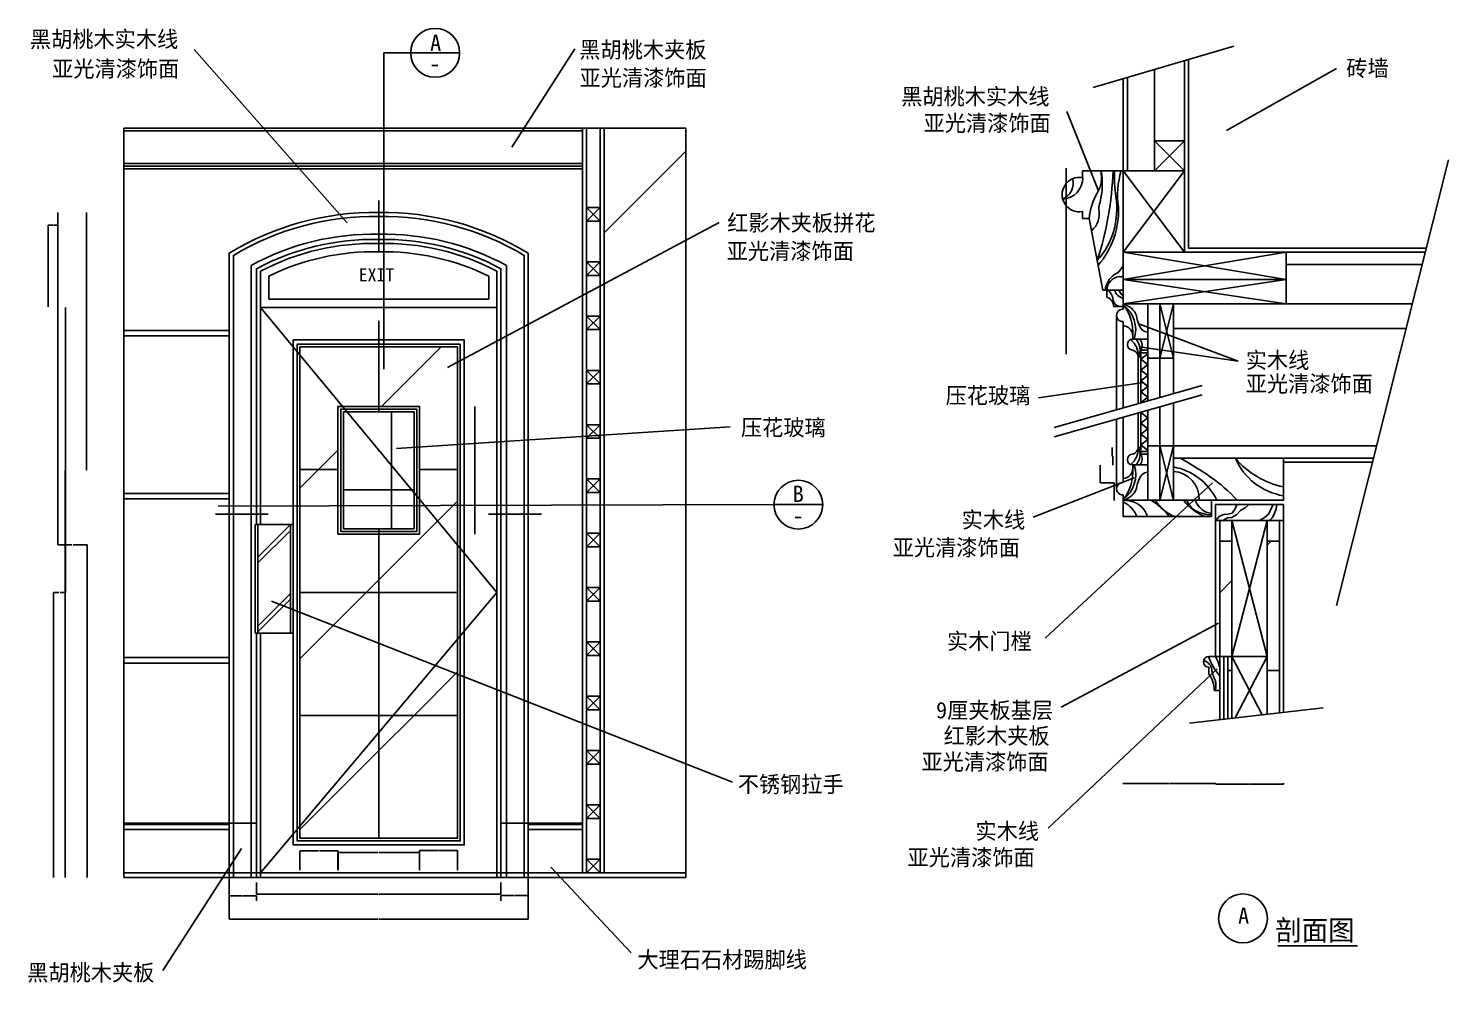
# Model space of a CAD drawing. Header units: metres. Extents: x 134 to 5416, y 431 to 6652.
# Drawn here: x 188 to 5416, y 3138 to 6652 of the extents above; entities that cross this region are included whole.
import ezdxf

# ---------------------------------------------------------------- set-up
doc = ezdxf.new("R2010")
doc.units = ezdxf.units.M
for name, color, linetype in [('2', 2, 'Continuous'), ('3', 3, 'Continuous'), ('4', 4, 'Continuous'), ('7', 7, 'Continuous'), ('BH', 3, 'Continuous'), ('DIM', 3, 'Continuous'), ('TEXT', 3, 'Continuous')]:
    doc.layers.add(name, color=color, linetype=linetype)
doc.dimstyles.get("Standard").update_dxf_attribs({"dimtxt": 2.5, "dimasz": 2.5, "dimexe": 1.25, "dimexo": 0.625, "dimtad": 1, "dimcen": 2.5, "dimazin": 3, "dimtfac": 1, "dimtmove": 0, "dimatfit": 3})

# ---------------------------------------------------------------- blocks, each defined once
blk = doc.blocks.new('BH2')
at = {"layer": 'BH'}
blk.add_lwpolyline([(0, 32), (5, 28), (0, 24), (5, 20), (0, 16), (5, 12), (0, 8), (5, 4), (0, 0)], dxfattribs=at)
blk = doc.blocks.new('*D1')
for p, q in [((296.43, 5974.63), (296.43, 4749.63)), ((347.3, 4749.63), (296.18, 4749.63)), ((404.42, 4749.63), (353.3, 4749.63)), ((404.17, 3524.63), (404.17, 4749.63))]:
    blk.add_line(p, q)
at = {"layer": 'Defpoints'}
for p in [(296.43, 5974.63), (404.17, 4749.63), (404.17, 3524.63)]:
    blk.add_point(p, dxfattribs=at)
at = {"layer": 'DIM', "insert": (350.3, 4749.63), "char_height": 1, "attachment_point": 5}
blk.add_mtext('107,74', dxfattribs=at)
blk = doc.blocks.new('*D2')
for p, q in [((324.09, 5624.63), (324.09, 4574.63)), ((280.53, 3524.63), (280.53, 4574.63)), ((280.78, 4574.63), (299.81, 4574.63)), ((304.81, 4574.63), (323.84, 4574.63))]:
    blk.add_line(p, q)
at = {"layer": 'Defpoints'}
for p in [(324.09, 5624.63), (280.53, 4574.63), (280.53, 3524.63)]:
    blk.add_point(p, dxfattribs=at)
at = {"layer": 'DIM', "insert": (302.31, 4574.63), "char_height": 1, "attachment_point": 5}
blk.add_mtext('43,56', dxfattribs=at)
blk = doc.blocks.new('*D3')
for p, q in [((322.76, 5024.63), (322.76, 4274.63)), ((322.51, 4274.63), (322.26, 4274.63)), ((322.76, 3524.63), (322.76, 4274.63)), ((322.76, 4274.63), (322.76, 4274.63)), ((323.01, 4274.63), (323.26, 4274.63))]:
    blk.add_line(p, q)
at = {"layer": 'Defpoints'}
for p in [(322.76, 5024.63), (322.76, 4274.63), (322.76, 3524.63)]:
    blk.add_point(p, dxfattribs=at)
at = {"layer": 'DIM', "insert": (322.76, 4275.755), "char_height": 1, "attachment_point": 5}
blk.add_mtext('0', dxfattribs=at)
blk = doc.blocks.new('*D4')
for p, q in [((1027.58, 3506.48), (1027.58, 3463.94)), ((1927.58, 3506.48), (1927.58, 3463.94)), ((1027.83, 3463.94), (1476.08, 3463.94)), ((1479.08, 3463.94), (1927.33, 3463.94))]:
    blk.add_line(p, q)
at = {"layer": 'Defpoints'}
for p in [(1027.58, 3506.48), (1927.58, 3506.48), (1027.58, 3463.94)]:
    blk.add_point(p, dxfattribs=at)
at = {"layer": 'DIM', "insert": (1477.58, 3463.94), "char_height": 1, "attachment_point": 5}
blk.add_mtext('900', dxfattribs=at)
blk = doc.blocks.new('*D5')
for p, q in [((927.58, 3524.63), (927.58, 3371.92)), ((2027.58, 3524.63), (2027.58, 3371.92)), ((927.83, 3371.92), (1475.58, 3371.92)), ((1479.58, 3371.92), (2027.33, 3371.92))]:
    blk.add_line(p, q)
at = {"layer": 'Defpoints'}
for p in [(927.58, 3524.63), (2027.58, 3524.63), (927.58, 3371.92)]:
    blk.add_point(p, dxfattribs=at)
at = {"layer": 'DIM', "insert": (1477.58, 3371.92), "char_height": 1, "attachment_point": 5}
blk.add_mtext('1100', dxfattribs=at)
blk = doc.blocks.new('*D9')
for p, q in [((927.58, 3438.9), (927.58, 3457.94)), ((927.83, 3457.94), (976.08, 3457.94)), ((979.08, 3457.94), (1027.33, 3457.94)), ((1027.58, 3438.9), (1027.58, 3457.94))]:
    blk.add_line(p, q)
at = {"layer": 'Defpoints'}
for p in [(927.58, 3457.94), (927.58, 3438.9), (1027.58, 3438.9)]:
    blk.add_point(p, dxfattribs=at)
at = {"layer": 'DIM', "insert": (977.58, 3457.94), "char_height": 1, "attachment_point": 5}
blk.add_mtext('100', dxfattribs=at)
blk = doc.blocks.new('*D10')
for p, q in [((1327.58, 3551.57), (1327.58, 3616.7)), ((1327.83, 3616.7), (1476.08, 3616.7)), ((1479.08, 3616.7), (1627.33, 3616.7)), ((1627.58, 3551.57), (1627.58, 3616.7))]:
    blk.add_line(p, q)
at = {"layer": 'Defpoints'}
for p in [(1327.58, 3616.7), (1327.58, 3551.57), (1627.58, 3551.57)]:
    blk.add_point(p, dxfattribs=at)
at = {"layer": 'DIM', "insert": (1477.58, 3616.7), "char_height": 1, "attachment_point": 5}
blk.add_mtext('280', dxfattribs=at)
blk = doc.blocks.new('*D11')
for p, q in [((1187.58, 3551.57), (1187.58, 3622.56)), ((1187.83, 3622.56), (1256.175, 3622.56)), ((1259.175, 3622.56), (1327.52, 3622.56)), ((1327.77, 3551.76), (1327.77, 3622.56))]:
    blk.add_line(p, q)
at = {"layer": 'Defpoints'}
for p in [(1187.58, 3622.56), (1187.58, 3551.57), (1327.77, 3551.76)]:
    blk.add_point(p, dxfattribs=at)
at = {"layer": 'DIM', "insert": (1257.675, 3622.56), "char_height": 1, "attachment_point": 5}
blk.add_mtext('150', dxfattribs=at)
blk = doc.blocks.new('*D12')
for p, q in [((1627.4, 3551.76), (1627.4, 3623.9)), ((1627.65, 3623.9), (1695.99, 3623.9)), ((1698.99, 3623.9), (1767.33, 3623.9)), ((1767.58, 3551.76), (1767.58, 3623.9))]:
    blk.add_line(p, q)
at = {"layer": 'Defpoints'}
for p in [(1627.4, 3623.9), (1627.4, 3551.76), (1767.58, 3551.76)]:
    blk.add_point(p, dxfattribs=at)
at = {"layer": 'DIM', "insert": (1697.49, 3623.9), "char_height": 1, "attachment_point": 5}
blk.add_mtext('150', dxfattribs=at)
blk = doc.blocks.new('*D19')
for p, q in [((1927.58, 3438.9), (1927.58, 3458.02)), ((1927.83, 3458.02), (1976.08, 3458.02)), ((1979.08, 3458.02), (2027.33, 3458.02)), ((2027.58, 3438.9), (2027.58, 3458.02))]:
    blk.add_line(p, q)
at = {"layer": 'Defpoints'}
for p in [(1927.58, 3458.02), (1927.58, 3438.9), (2027.58, 3438.9)]:
    blk.add_point(p, dxfattribs=at)
at = {"layer": 'DIM', "insert": (1977.58, 3458.02), "char_height": 1, "attachment_point": 5}
blk.add_mtext('100', dxfattribs=at)
blk = doc.blocks.new('*D20')
for p, q in [((4218.27, 3871.74), (4218.27, 3871.62)), ((4218.52, 3871.62), (4386.77, 3871.62)), ((4389.77, 3871.62), (4558.02, 3871.62)), ((4558.27, 3871.74), (4558.27, 3871.62))]:
    blk.add_line(p, q)
at = {"layer": 'Defpoints'}
for p in [(4218.27, 3871.74), (4218.27, 3871.62), (4558.27, 3871.74)]:
    blk.add_point(p, dxfattribs=at)
at = {"layer": 'DIM', "insert": (4388.27, 3871.62), "char_height": 1, "attachment_point": 5}
blk.add_mtext('65 ', dxfattribs=at)
blk = doc.blocks.new('*D21')
for p, q in [((4558.27, 3871.74), (4558.27, 3869.03)), ((4558.52, 3869.03), (4682.27, 3869.03)), ((4684.27, 3869.03), (4808.02, 3869.03)), ((4808.27, 3871.74), (4808.27, 3869.03))]:
    blk.add_line(p, q)
at = {"layer": 'Defpoints'}
for p in [(4558.27, 3871.74), (4558.27, 3869.03), (4808.27, 3871.74)]:
    blk.add_point(p, dxfattribs=at)
at = {"layer": '3', "insert": (4683.27, 3869.03), "char_height": 1, "attachment_point": 5}
blk.add_mtext('50', dxfattribs=at)
blk = doc.blocks.new('*D22')
for p, q in [((1831.72, 5259.45), (1831.72, 5024.54)), ((1831.47, 5024.54), (1831.22, 5024.54)), ((1831.72, 4789.63), (1831.72, 5024.54)), ((1831.72, 5024.54), (1831.72, 5024.54)), ((1831.97, 5024.54), (1832.22, 5024.54))]:
    blk.add_line(p, q)
at = {"layer": 'Defpoints'}
for p in [(1831.72, 5259.45), (1831.72, 5024.54), (1831.72, 4789.63)]:
    blk.add_point(p, dxfattribs=at)
at = {"layer": 'DIM', "insert": (1831.72, 5025.665), "char_height": 1, "attachment_point": 5}
blk.add_mtext('450', dxfattribs=at)
blk = doc.blocks.new('*D23')
for p, q in [((402.4, 5974.63), (402.4, 5499.63)), ((402.15, 5499.63), (401.9, 5499.63)), ((402.4, 5024.63), (402.4, 5499.63)), ((402.4, 5499.63), (402.4, 5499.63)), ((402.65, 5499.63), (402.9, 5499.63))]:
    blk.add_line(p, q)
at = {"layer": 'Defpoints'}
for p in [(402.4, 5974.63), (402.4, 5499.63), (402.4, 5024.63)]:
    blk.add_point(p, dxfattribs=at)
at = {"layer": 'DIM', "insert": (402.4, 5500.755), "char_height": 1, "attachment_point": 5}
blk.add_mtext('0', dxfattribs=at)
blk = doc.blocks.new('*D24')
for p, q in [((261.28, 5877.47), (261.28, 5752.36)), ((261.03, 5752.36), (260.78, 5752.36)), ((261.28, 5627.26), (261.28, 5752.36)), ((261.28, 5752.36), (261.28, 5752.36)), ((261.53, 5752.36), (261.78, 5752.36))]:
    blk.add_line(p, q)
at = {"layer": 'Defpoints'}
for p in [(261.28, 5877.47), (261.28, 5752.36), (261.28, 5627.26)]:
    blk.add_point(p, dxfattribs=at)
at = {"layer": 'DIM', "insert": (261.28, 5753.485), "char_height": 1, "attachment_point": 5}
blk.add_mtext('0', dxfattribs=at)
blk = doc.blocks.new('*D25')
for p, q in [((296.84, 5974.63), (296.84, 5927.62)), ((277.56, 5927.62), (261.03, 5927.62)), ((261.28, 5877.62), (261.28, 5927.62)), ((297.09, 5927.62), (280.56, 5927.62))]:
    blk.add_line(p, q)
at = {"layer": 'Defpoints'}
for p in [(296.84, 5974.63), (296.84, 5927.62), (261.28, 5877.62)]:
    blk.add_point(p, dxfattribs=at)
at = {"layer": 'DIM', "insert": (279.06, 5927.62), "char_height": 1, "attachment_point": 5}
blk.add_mtext('100', dxfattribs=at)
blk = doc.blocks.new('*D26')
for p, q in [((4007.68, 6137.25), (4007.68, 5887.25)), ((4007.43, 5887.25), (4007.18, 5887.25)), ((4007.68, 5637.25), (4007.68, 5887.25)), ((4007.68, 5887.25), (4007.68, 5887.25)), ((4007.93, 5887.25), (4008.18, 5887.25))]:
    blk.add_line(p, q)
at = {"layer": 'Defpoints'}
for p in [(4007.68, 6137.25), (4007.68, 5887.25), (4007.68, 5637.25)]:
    blk.add_point(p, dxfattribs=at)
at = {"layer": 'DIM', "insert": (4007.68, 5888.375), "char_height": 1, "attachment_point": 5}
blk.add_mtext('0', dxfattribs=at)
blk = doc.blocks.new('*D27')
for p, q in [((4133.75, 5043.98), (4133.75, 4978.98)), ((4134, 4978.98), (4158.435, 4978.98)), ((4160.435, 4978.98), (4184.87, 4978.98)), ((4185.12, 4913.98), (4185.12, 4978.98))]:
    blk.add_line(p, q)
at = {"layer": 'Defpoints'}
for p in [(4133.75, 5043.98), (4133.75, 4978.98), (4185.12, 4913.98)]:
    blk.add_point(p, dxfattribs=at)
at = {"layer": 'DIM', "insert": (4159.435, 4978.98), "char_height": 1, "attachment_point": 5}
blk.add_mtext('20', dxfattribs=at)
blk = doc.blocks.new('*D28')
for p, q in [((4177.48, 5108.98), (4177.48, 5076.48)), ((4177.73, 5076.48), (4179.14, 5076.48)), ((4179.39, 5043.98), (4179.39, 5076.48))]:
    blk.add_line(p, q)
at = {"layer": 'Defpoints'}
for p in [(4177.48, 5108.98), (4177.48, 5076.48), (4179.39, 5043.98)]:
    blk.add_point(p, dxfattribs=at)
at = {"layer": 'DIM', "insert": (4178.435, 5077.605), "char_height": 1, "attachment_point": 5}
blk.add_mtext('15', dxfattribs=at)
blk = doc.blocks.new('*D29')
for p, q in [((4007.68, 5517.25), (4007.68, 5484.75)), ((4007.43, 5484.75), (4007.18, 5484.75)), ((4007.68, 5452.25), (4007.68, 5484.75)), ((4007.68, 5484.75), (4007.68, 5484.75)), ((4007.93, 5484.75), (4008.18, 5484.75))]:
    blk.add_line(p, q)
at = {"layer": 'Defpoints'}
for p in [(4007.68, 5517.25), (4007.68, 5484.75), (4007.68, 5452.25)]:
    blk.add_point(p, dxfattribs=at)
at = {"layer": 'DIM', "insert": (4007.68, 5485.875), "char_height": 1, "attachment_point": 5}
blk.add_mtext('0', dxfattribs=at)
blk = doc.blocks.new('*D30')
for p, q in [((4007.68, 5637.25), (4007.68, 5577.01)), ((4007.43, 5577.01), (4007.18, 5577.01)), ((4007.68, 5517.25), (4007.68, 5577.01)), ((4007.68, 5577.01), (4007.68, 5577.01)), ((4007.93, 5577.01), (4008.18, 5577.01))]:
    blk.add_line(p, q)
at = {"layer": 'Defpoints'}
for p in [(4007.68, 5637.25), (4007.68, 5577.01), (4007.68, 5517.25)]:
    blk.add_point(p, dxfattribs=at)
at = {"layer": 'DIM', "insert": (4007.68, 5578.135), "char_height": 1, "attachment_point": 5}
blk.add_mtext('0', dxfattribs=at)

msp = doc.modelspace()

# ---------------------------------------------------------------- hatches: boundary and pattern name
at = {"layer": 'BH'}
h = msp.add_hatch(dxfattribs=at)
h.set_pattern_fill('ANSI32', scale=350)
h.paths.add_polyline_path([(5415.86, 6167.96, -0.22), (4625.74, 6586.88), (4458.27, 6537.65), (4458.27, 5842.47), (5334.15, 5842.47)])
h = msp.add_hatch(dxfattribs=at)
h.set_pattern_fill('DOLMIT', scale=150)
h.paths.add_polyline_path([(4333.27, 6500.91), (4233.27, 6471.52), (4233.27, 6127.47), (4333.27, 6127.47), (4333.27, 6237.47)])
h = msp.add_hatch(dxfattribs=at)
h.set_pattern_fill('ANSI32', scale=400)
h.paths.add_polyline_path([(2607.58, 6284.63), (2307.58, 6284.63), (2307.58, 3542.63), (2523.69, 3542.63), (2607.58, 3542.63)])
h = msp.add_hatch(dxfattribs=at)
h.set_pattern_fill('DOLMIT', scale=50)
h.paths.add_polyline_path([(5319.08, 5782.47), (5330.38, 5827.47), (4818.27, 5827.47), (4818.27, 5782.47)])
h = msp.add_hatch(dxfattribs=at)
h.set_pattern_fill('DOLMIT', scale=75)
h.paths.add_polyline_path([(4353.27, 5637.47), (4308.27, 5637.47), (4308.27, 5437.47), (4353.27, 5437.47)])
h = msp.add_hatch(dxfattribs=at)
h.set_pattern_fill('DOLMIT', scale=75)
h.paths.add_polyline_path([(4403.27, 5637.47), (4403.27, 5547.47), (5260.08, 5547.47), (5282.68, 5637.47)])
h = msp.add_hatch(dxfattribs=at)
h.set_pattern_fill('ANSI34', scale=140)
h.paths.add_polyline_path([(1477.58, 5259.63), (1477.58, 5479.63), (1187.58, 5479.63), (1187.58, 5027.13), (1327.58, 5027.13), (1327.58, 5259.63)])
h = msp.add_hatch(dxfattribs=at)
h.set_pattern_fill('ANSI34', scale=140)
h.paths.add_polyline_path([(1477.58, 5479.63), (1767.58, 5479.63), (1767.58, 5027.13), (1627.58, 5027.13), (1627.58, 5259.63), (1477.58, 5259.63)])
h = msp.add_hatch(dxfattribs=at)
h.set_pattern_fill('NET', scale=120)
h.paths.add_polyline_path([(1347.58, 4809.63), (1607.58, 4809.63), (1607.58, 5239.63), (1347.58, 5239.63)])
h = msp.add_hatch(dxfattribs=at)
h.set_pattern_fill('DOLMIT', scale=75)
h.paths.add_polyline_path([(4353.27, 5114.14), (4308.27, 5114.14), (4308.27, 4914.14), (4353.27, 4914.14)])
h = msp.add_hatch(dxfattribs=at)
h.set_pattern_fill('DOLMIT', scale=75)
h.paths.add_polyline_path([(5139.99, 5069.14), (5151.29, 5114.14), (4403.27, 5114.14), (4403.27, 5069.14)])
h = msp.add_hatch(dxfattribs=at)
h.set_pattern_fill('ANSI34', scale=140)
h.paths.add_polyline_path([(1477.58, 4574.63), (1477.58, 4789.63), (1327.58, 4789.63), (1327.58, 5027.13), (1187.58, 5027.13), (1187.58, 4574.63)])
h = msp.add_hatch(dxfattribs=at)
h.set_pattern_fill('ANSI34', scale=140)
h.paths.add_polyline_path([(1477.58, 4789.63), (1627.58, 4789.63), (1627.58, 5027.13), (1767.58, 5027.13), (1767.58, 4574.63), (1477.58, 4574.63)])
h = msp.add_hatch(dxfattribs=at)
h.set_pattern_fill('DOLMIT', scale=75)
h.paths.add_polyline_path([(4618.27, 4839.14), (4573.27, 4839.14), (4573.27, 4339.14), (4618.27, 4339.14)])
h.paths.add_polyline_path([(4793.27, 4839.14), (4748.27, 4839.14), (4748.27, 4126.54), (4793.27, 4131.67)])
h.paths.add_polyline_path([(4603.27, 4110.01), (4618.27, 4111.72), (4618.27, 4339.14), (4603.27, 4339.14)])
h = msp.add_hatch(dxfattribs=at)
h.set_pattern_fill('ANSI34', scale=140)
h.paths.add_polyline_path([(1187.58, 4122.13), (1477.58, 4122.13), (1477.58, 4574.63), (1187.58, 4574.63)])
h = msp.add_hatch(dxfattribs=at)
h.set_pattern_fill('ANSI34', scale=140)
h.paths.add_polyline_path([(1477.58, 4574.63), (1767.58, 4574.63), (1767.58, 4122.13), (1477.58, 4122.13)])
h = msp.add_hatch(dxfattribs=at)
h.set_pattern_fill('ANSI34', scale=140)
h.paths.add_polyline_path([(1477.58, 4122.13), (1187.58, 4122.13), (1187.58, 3669.63), (1477.58, 3669.63)])
h = msp.add_hatch(dxfattribs=at)
h.set_pattern_fill('ANSI34', scale=140)
h.paths.add_polyline_path([(1477.58, 4122.13), (1767.58, 4122.13), (1767.58, 3669.63), (1477.58, 3669.63)])
at = {"layer": 'DIM'}
h = msp.add_hatch(dxfattribs=at)
h.set_pattern_fill('AR-CONC', scale=30)
h.paths.add_polyline_path([(5415.86, 6167.96, -0.22), (4625.74, 6586.88), (4458.27, 6537.65), (4458.27, 5842.47), (5334.15, 5842.47)])

# ---------------------------------------------------------------- linework, layer by layer
at = {"layer": '2'}
for p, q in [((4443.27, 6533.24), (4443.27, 5827.47)), ((4443.27, 5827.47), (5330.38, 5827.47)), ((539.7, 3524.63), (2522.18, 3524.63)), ((539.7, 3524.63), (2522.18, 3524.63)), ((539.7, 3524.63), (2607.58, 3524.63))]:
    msp.add_line(p, q, dxfattribs=at)
at = {"layer": '3'}
for p, q in [((4458.27, 6537.65), (4458.27, 5842.47)), ((4458.27, 6537.65), (4458.27, 5842.47)), ((4333.27, 6237.47), (4333.27, 6500.91)), ((4233.27, 6127.47), (4233.27, 6471.52)), ((539.7, 3524.63), (539.7, 6284.63)), ((539.7, 6274.63), (2227.58, 6274.63)), ((2227.58, 3542.63), (2227.58, 6284.63)), ((2242.58, 3542.63), (2242.58, 6284.63)), ((2292.58, 3542.63), (2292.58, 6284.63)), ((2307.58, 3542.63), (2307.58, 6284.63)), ((2607.58, 3524.63), (2607.58, 6284.63)), ((539.7, 6154.63), (2227.58, 6154.63)), ((539.7, 6144.63), (2227.58, 6144.63)), ((4218.27, 6127.47), (4218.27, 5627.47)), ((5415.86, 6167.96), (5003.65, 4526.07)), ((2292.58, 5992.63), (2242.58, 5942.63)), ((2242.58, 5992.63), (2292.58, 5942.63)), ((2242.58, 5992.63), (2292.58, 5992.63)), ((2292.58, 5942.63), (2242.58, 5942.63)), ((4458.27, 5842.47), (5334.15, 5842.47)), ((4458.27, 5842.47), (5334.15, 5842.47)), ((2242.58, 5792.63), (2292.58, 5792.63)), ((2242.58, 5792.63), (2292.58, 5742.63)), ((2292.58, 5792.63), (2242.58, 5742.63)), ((2292.58, 5742.63), (2242.58, 5742.63)), ((1072.58, 5654.63), (1882.58, 5654.63)), ((1042.58, 5624.63), (1912.58, 5624.63)), ((4193.27, 5594.97), (4193.27, 5247.71)), ((4353.27, 5637.47), (4353.27, 5437.47)), ((4403.27, 5437.47), (4353.27, 5637.47)), ((4403.27, 5637.47), (4353.27, 5437.47)), ((2242.58, 5592.63), (2292.58, 5592.63)), ((2242.58, 5592.63), (2292.58, 5542.63)), ((2292.58, 5592.63), (2242.58, 5542.63)), ((2292.58, 5542.63), (2242.58, 5542.63)), ((4218.27, 5572.47), (4218.27, 5557.47)), ((4218.27, 5557.47), (4218.27, 5254.79)), ((539.7, 5539.63), (927.58, 5539.63)), ((539.7, 5519.63), (927.58, 5519.63)), ((4253.27, 5517.47), (4253.27, 5507.47)), ((4283.27, 5457.47), (4308.27, 5457.47)), ((2242.58, 5392.63), (2292.58, 5392.63)), ((2292.58, 5392.63), (2242.58, 5342.63)), ((2242.58, 5392.63), (2292.58, 5342.63)), ((2292.58, 5342.63), (2242.58, 5342.63)), ((3963.34, 5182.51), (4508.74, 5337.16)), ((3963.34, 5147.51), (4508.74, 5302.16)), ((2292.58, 5192.63), (2242.58, 5142.63)), ((2242.58, 5192.63), (2292.58, 5142.63)), ((2242.58, 5192.63), (2292.58, 5192.63)), ((4193.27, 4956.64), (4193.27, 5212.71)), ((4218.27, 4994.14), (4218.27, 5219.79)), ((2292.58, 5142.63), (2242.58, 5142.63)), ((4353.27, 4914.14), (4353.27, 5114.14)), ((1187.58, 5027.13), (1327.58, 5027.13)), ((1627.58, 5027.13), (1767.58, 5027.13)), ((4253.27, 5034.14), (4253.27, 5044.14)), ((2242.58, 4992.63), (2292.58, 4992.63)), ((2242.58, 4992.63), (2292.58, 4942.63)), ((2292.58, 4992.63), (2242.58, 4942.63)), ((539.7, 4939.63), (927.58, 4939.63)), ((539.7, 4919.63), (927.58, 4919.63)), ((2292.58, 4942.63), (2242.58, 4942.63)), ((1152.58, 4824.63), (1032.58, 4704.66)), ((4218.27, 4854.14), (4218.27, 4854.14)), ((1152.58, 4803.42), (1032.58, 4683.45)), ((2292.58, 4792.63), (2242.58, 4742.63)), ((2242.58, 4792.63), (2292.58, 4742.63)), ((2242.58, 4792.63), (2292.58, 4792.63)), ((2292.58, 4742.63), (2242.58, 4742.63)), ((1152.58, 4570.71), (1032.58, 4450.74)), ((1152.58, 4549.5), (1032.58, 4429.53)), ((1187.58, 4574.63), (1767.58, 4574.63)), ((2242.58, 4592.63), (2292.58, 4542.63)), ((2292.58, 4592.63), (2242.58, 4542.63)), ((2242.58, 4592.63), (2292.58, 4592.63)), ((2292.58, 4542.63), (2242.58, 4542.63)), ((2242.58, 4392.63), (2292.58, 4342.63)), ((2292.58, 4392.63), (2242.58, 4342.63)), ((2242.58, 4392.63), (2292.58, 4392.63)), ((2292.58, 4342.63), (2242.58, 4342.63)), ((539.7, 4334.63), (927.58, 4334.63)), ((539.7, 4314.63), (927.58, 4314.63)), ((4603.27, 4339.14), (4603.27, 4110.01)), ((2292.58, 4192.63), (2242.58, 4142.63)), ((2242.58, 4192.63), (2292.58, 4142.63)), ((2242.58, 4192.63), (2292.58, 4192.63)), ((2292.58, 4142.63), (2242.58, 4142.63)), ((4461.66, 4093.87), (4954.29, 4150.03)), ((1187.58, 4122.13), (1767.58, 4122.13)), ((2292.58, 3992.63), (2242.58, 3942.63)), ((2242.58, 3992.63), (2292.58, 3942.63)), ((2242.58, 3992.63), (2292.58, 3992.63)), ((2292.58, 3942.63), (2242.58, 3942.63)), ((2242.58, 3792.63), (2292.58, 3792.63)), ((2242.58, 3792.63), (2292.58, 3742.63)), ((2292.58, 3792.63), (2242.58, 3742.63)), ((539.7, 3719.63), (927.58, 3719.63)), ((2027.58, 3719.63), (2227.58, 3719.63)), ((2292.58, 3742.63), (2242.58, 3742.63)), ((539.7, 3701.63), (927.58, 3701.63)), ((2027.58, 3701.63), (2227.58, 3701.63)), ((2242.58, 3592.63), (2292.58, 3592.63)), ((2292.58, 3592.63), (2242.58, 3542.63)), ((2242.58, 3592.63), (2292.58, 3542.63)), ((539.7, 3542.63), (2523.69, 3542.63)), ((539.7, 3542.63), (2607.58, 3542.63))]:
    msp.add_line(p, q, dxfattribs=at)
for points in [[(2012.58, 3524.63), (2012.58, 5816.22, 0.14), (1477.58, 5959.63, 0.14), (942.58, 5816.22), (942.58, 3524.63)], [(1947.58, 3524.63), (1947.58, 5778.78, 0.13), (1477.58, 5894.61, 0.13), (1007.58, 5778.78), (1007.58, 3524.63)], [(1912.58, 3524.63), (1912.58, 5757.88, 0.13), (1477.58, 5859.6, 0.13), (1042.58, 5757.88), (1042.58, 4824.63)], [(1882.58, 5654.63), (1882.58, 5739.52, 0.12), (1477.58, 5829.6, 0.12), (1072.58, 5739.52), (1072.58, 5654.63)]]:
    msp.add_lwpolyline(points, format="xyb", dxfattribs=at)
for points in [[(1777.58, 5489.63), (1177.58, 5489.63), (1177.58, 3659.63), (1777.58, 3659.63)], [(1767.58, 5479.63), (1187.58, 5479.63), (1187.58, 3669.63), (1767.58, 3669.63)], [(1617.58, 4799.63), (1617.58, 5249.63), (1337.58, 5249.63), (1337.58, 4799.63)], [(1607.58, 4809.63), (1607.58, 5239.63), (1347.58, 5239.63), (1347.58, 4809.63)]]:
    msp.add_lwpolyline(points, close=True, dxfattribs=at)
for points in [[(1477.58, 5479.63), (1477.58, 5239.63)], [(1032.58, 4824.63), (1032.58, 4424.63)], [(1152.58, 4824.63), (1152.58, 4424.63)], [(1477.58, 4809.63), (1477.58, 3669.63)], [(1042.58, 4424.63), (1042.58, 3524.63)]]:
    msp.add_lwpolyline(points, dxfattribs=at)
for centre, radius, start, end in [((4793.61, 6110.58), 607.99, 178.41, 187.42), ((4249.46, 5483.33), 38.3, 334.42, 37.01)]:
    msp.add_arc(centre, radius, start, end, dxfattribs=at)
at = {"layer": '4'}
for p, q in [((4218.27, 6227.47), (4218.27, 6467.11)), ((539.7, 6284.63), (2607.58, 6284.63)), ((4218.27, 6227.47), (4218.27, 6127.47)), ((539.7, 6134.63), (2227.58, 6134.63)), ((1042.58, 5624.63), (1912.58, 4574.63)), ((4218.27, 5627.47), (4218.27, 5617.47)), ((4273.27, 5442.47), (4273.27, 5270.39)), ((4273.27, 5109.14), (4273.27, 5235.39)), ((4808.27, 4914.14), (4808.27, 5069.14)), ((4808.27, 5054.14), (5136.23, 5054.14)), ((4218.27, 4979.14), (4218.27, 4994.14)), ((4218.27, 4854.14), (4218.27, 4934.14)), ((4808.27, 4914.14), (4543.27, 4914.14)), ((4543.27, 4914.14), (4808.27, 4914.14)), ((4543.27, 4914.14), (4543.27, 4854.14)), ((4558.27, 4899.14), (4558.27, 4339.14)), ((4808.27, 4899.14), (4558.27, 4899.14)), ((4808.27, 4899.14), (4808.27, 4133.38)), ((4218.27, 4854.14), (4543.27, 4854.14)), ((1912.58, 4574.63), (1042.58, 3542.63)), ((4543.27, 4339.14), (4533.27, 4339.14)), ((4533.27, 4299.14), (4533.27, 4274.14)), ((4573.27, 4339.14), (4543.27, 4339.14)), ((4573.27, 4214.14), (4573.27, 4339.14)), ((4553.27, 4214.14), (4573.27, 4214.14)), ((4573.27, 4214.14), (4573.27, 4108.3)), ((539.7, 3724.63), (1027.58, 3724.63)), ((1927.58, 3724.63), (2227.58, 3724.63))]:
    msp.add_line(p, q, dxfattribs=at)
for points in [[(4218.27, 6127.47), (4068.27, 6127.47), (4068.27, 6102.47, 1.2), (4068.27, 5977.47), (4068.27, 5952.47), (4093.27, 5952.47), (4143.27, 5687.47), (4158.27, 5687.47), (4158.27, 5662.47, -0.3), (4183.27, 5627.47), (4218.27, 5627.47)], [(2027.58, 3524.63), (2027.58, 5824.63, 0.14), (1477.58, 5974.63, 0.14), (927.58, 5824.63), (927.58, 3524.63)], [(4253.27, 5084.14, 1), (4253.27, 5044.14, 1)], [(4218.27, 4979.14, 1.11), (4218.27, 4934.14, 1.11)]]:
    msp.add_lwpolyline(points, format="xyb", dxfattribs=at)
for centre, radius, start, end in [((4215.89, 5594.97), 22.63, 83.97, 276.03), ((4214.82, 5519.14), 38.48, 357.51, 84.86), ((4253.27, 5487.47), 20, 90, 270), ((4245.51, 5440.77), 27.81, 3.51, 73.81), ((4245.51, 5110.84), 27.81, 286.19, 356.49), ((4214.82, 5032.46), 38.48, 275.14, 2.49), ((4533.27, 4319.14), 20, 90, 270), ((4457.31, 4215.49), 95.97, 359.2, 37.67)]:
    msp.add_arc(centre, radius, start, end, dxfattribs=at)
at = {"layer": '7'}
for p, q in [((4333.27, 6237.47), (4443.27, 6237.47)), ((4333.27, 6127.47), (4333.27, 6237.47)), ((4218.27, 6127.47), (4443.27, 6127.47)), ((4443.27, 5827.47), (4218.27, 5827.47)), ((4818.27, 5637.47), (4818.27, 5827.47)), ((4818.27, 5782.47), (5319.08, 5782.47)), ((4218.27, 5727.47), (4818.27, 5727.47)), ((4158.27, 5687.47), (4218.27, 5687.47)), ((4218.27, 5637.47), (5282.68, 5637.47)), ((4308.27, 5637.47), (4308.27, 5280.31)), ((4403.27, 5637.47), (4403.27, 5437.47)), ((4403.27, 5547.47), (5260.08, 5547.47)), ((4253.27, 5507.47), (4308.27, 5507.47)), ((4273.27, 5442.47), (4283.27, 5442.47)), ((4283.27, 5467.47), (4283.27, 5273.22)), ((4283.27, 5467.47), (4308.27, 5467.47)), ((4308.27, 5437.47), (4403.27, 5437.47)), ((4353.27, 5437.47), (4353.27, 5293.07)), ((4403.27, 5437.47), (4403.27, 5307.25)), ((4283.27, 5084.14), (4283.27, 5238.22)), ((4308.27, 4914.14), (4308.27, 5245.31)), ((4353.27, 5114.14), (4353.27, 5258.07)), ((4403.27, 5114.14), (4403.27, 5272.25)), ((4273.27, 5109.14), (4283.27, 5109.14)), ((4283.27, 5094.14), (4308.27, 5094.14)), ((4283.27, 5084.14), (4308.27, 5084.14)), ((4308.27, 5114.14), (4403.27, 5114.14)), ((4403.27, 5114.14), (5151.29, 5114.14)), ((4403.27, 4914.14), (4403.27, 5114.14)), ((4253.27, 5044.14), (4308.27, 5044.14)), ((4403.27, 5069.14), (4808.27, 5069.14)), ((4808.27, 5069.14), (5139.99, 5069.14)), ((4543.27, 4914.14), (4218.27, 4914.14)), ((1022.58, 4824.63), (1162.58, 4824.63)), ((4558.27, 4839.14), (4808.27, 4839.14)), ((4573.27, 4839.14), (4573.27, 4339.14)), ((4618.27, 4839.14), (4618.27, 4111.72)), ((4748.27, 4839.14), (4748.27, 4126.54)), ((4793.27, 4839.14), (4793.27, 4131.67)), ((1022.58, 4424.63), (1162.58, 4424.63)), ((4573.27, 4339.14), (4588.27, 4339.14)), ((4588.27, 4339.14), (4588.27, 4108.3)), ((4588.27, 4339.14), (4748.27, 4339.14))]:
    msp.add_line(p, q, dxfattribs=at)
msp.add_lwpolyline([(1927.58, 3524.63), (1927.58, 5766.91, 0.13), (1477.58, 5874.61, 0.13), (1027.58, 5766.91), (1027.58, 4824.63)], format="xyb", dxfattribs=at)
for points in [[(1792.58, 5504.63), (1162.58, 5504.63), (1162.58, 3644.63), (1792.58, 3644.63)], [(1627.58, 4789.63), (1627.58, 5259.63), (1327.58, 5259.63), (1327.58, 4789.63)]]:
    msp.add_lwpolyline(points, close=True, dxfattribs=at)
for points in [[(1022.58, 4824.63), (1022.58, 4424.63)], [(1027.58, 4424.63), (1027.58, 3524.63)]]:
    msp.add_lwpolyline(points, dxfattribs=at)
at = {"layer": 'BH'}
for p, q in [((4107.14, 6434.44), (4625.74, 6586.88)), ((4333.27, 6237.47), (4443.27, 6127.47)), ((4443.27, 6237.47), (4333.27, 6127.47)), ((4443.27, 5827.47), (4218.27, 6127.47)), ((4443.27, 6127.47), (4218.27, 5827.47)), ((4818.27, 5727.47), (4218.27, 5827.47)), ((4818.27, 5827.47), (4218.27, 5727.47)), ((4218.27, 5727.47), (4818.27, 5637.47)), ((4818.27, 5727.47), (4218.27, 5637.47)), ((4403.27, 4914.14), (4353.27, 5114.14)), ((4403.27, 5114.14), (4353.27, 4914.14)), ((4572.82, 4855.59), (4588.3, 4862.22)), ((4588.3, 4862.22), (4603.77, 4863.32)), ((4603.77, 4863.32), (4619.25, 4866.64)), ((4619.25, 4866.64), (4630.3, 4882.1)), ((4630.3, 4882.1), (4636.93, 4897.57)), ((4634.72, 4860.01), (4650.2, 4876.58)), ((4636.93, 4897.57), (4639.14, 4898.67)), ((4650.2, 4876.58), (4666.78, 4886.52)), ((4666.78, 4886.52), (4678.93, 4897.57)), ((4754.1, 4864.43), (4737.52, 4850.07)), ((4761.84, 4881), (4754.1, 4864.43)), ((4770.68, 4897.57), (4761.84, 4881)), ((4775.1, 4865.53), (4766.26, 4848.96)), ((4780.63, 4882.1), (4775.1, 4865.53)), ((4783.94, 4898.67), (4780.63, 4882.1)), ((4559.56, 4840.12), (4572.82, 4855.59)), ((4584.98, 4840.12), (4601.56, 4848.96)), ((4601.56, 4848.96), (4618.14, 4851.17)), ((4618.14, 4851.17), (4634.72, 4860.01)), ((4748.27, 4339.14), (4618.27, 4839.14)), ((4748.27, 4839.14), (4618.27, 4339.14)), ((4720.94, 4841.23), (4713.2, 4840.12)), ((4737.52, 4850.07), (4720.94, 4841.23)), ((4766.26, 4848.96), (4754.1, 4839.02)), ((4729.91, 4124.45), (4618.27, 4339.14)), ((4748.27, 4339.14), (4630.75, 4113.14))]:
    msp.add_line(p, q, dxfattribs=at)
for points in [[(4102.34, 5908.23, 0.28), (4128.12, 5985.49, -0.04), (4133.04, 6012.47, 0.11), (4136.71, 6126.52)], [(4125.66, 5779.47, 0.19), (4200.53, 5994.08, -0.11), (4210.63, 6127.47)], [(4151.29, 5687.47, -0.26), (4199.3, 5753.72, 0.07), (4218.27, 5779.6, 0.07)], [(4158.84, 5687.47, -0.4), (4202.98, 5737.77, 0.21), (4218.27, 5739.9, 0.21)], [(4180.81, 5650.16, 0.31), (4207.71, 5627.44, 0.31)], [(4218.36, 5636.46, -0.24), (4267.59, 5594.61, 0.1), (4277.78, 5557.28, 0.17)], [(4280.04, 5045.22, 0.28), (4284, 5084.81, 0.28)], [(4218.36, 4917.41, 0.32), (4258.54, 5044.09, 0.32)], [(4636.47, 4916.02, 0.05), (4539.92, 4999.59, 0.03), (4429.74, 5067.94)], [(4218.36, 4915.15, 0.24), (4267.59, 4957, -0.1), (4277.78, 4994.33, -0.17)], [(4307.77, 5018.08, 0.29), (4277.78, 4994.33, 0.29)], [(4515.2, 4323.66, -0.26), (4542.97, 4296.51, 0.08), (4555.97, 4251.64, 0.14)]]:
    msp.add_lwpolyline(points, format="xyb", dxfattribs=at)
for points in [[(4303.66, 5457.47), (4308.27, 5453.79), (4283.27, 5433.79)], [(4283.27, 5117.82), (4308.27, 5137.82), (4283.27, 5157.82), (4308.27, 5177.82), (4283.27, 5197.82), (4308.27, 5217.82), (4283.27, 5237.82), (4284.05, 5238.45)], [(4303.66, 5094.14), (4308.27, 5097.82), (4283.27, 5117.82)]]:
    msp.add_lwpolyline(points, dxfattribs=at)
for centre, radius, start, end in [((4034.12, 6101.83), 104.33, 327.37, 13.69), ((2910.24, 6180.07), 1271.83, 342.43, 357.63), ((3973.13, 6080.67), 60.7, 291.39, 16.73), ((3991.36, 6101.46), 77.83, 272.96, 0.39), ((4340.56, 5925.21), 249.53, 151.16, 173.73), ((3908.54, 5986.43), 285.84, 318.49, 9.19), ((4132.84, 5649.43), 47.97, 0.87, 52.64), ((4229.31, 5701.09), 44.77, 197.59, 256.05), ((4246.87, 5704.07), 47.4, 200.38, 232.43), ((4093.27, 5533.46), 160.61, 355.78, 38.85), ((4149.37, 5542.6), 114.67, 342.18, 53.01), ((4311.64, 5569.22), 35.9, 199.43, 263.82), ((4197.64, 5446.47), 76.18, 359.98, 50.5), ((4222.4, 5468.5), 57.63, 333.15, 41.85), ((4197.64, 5105.14), 76.18, 309.5, 0.02), ((4222.4, 5083.11), 57.63, 318.15, 26.85), ((4093.27, 5018.15), 160.61, 321.15, 4.22), ((4362.76, 4819.77), 220.98, 26.17, 79.44), ((4396.15, 4919.23), 101.74, 358.19, 85.99), ((4873.46, 5275.21), 318.6, 220.4, 258.13), ((4846.16, 5162.47), 234.85, 203.53, 260.71), ((4179.95, 4821.86), 94.14, 20.03, 64.71), ((4225.39, 4825.88), 87.5, 18.37, 88.33), ((4217.15, 4728.47), 211.94, 36.36, 61.15), ((4454.78, 4982.67), 136.42, 210.17, 250.46), ((4602.99, 5044.94), 208.8, 219.02, 246.06), ((4522.74, 4939.81), 74.89, 200.06, 261.6), ((4550.28, 4934.17), 68.79, 197.51, 264.29), ((4534.09, 4918.16), 56.98, 246.97, 278.79), ((4403.06, 4260.02), 174.15, 12.21, 27.11), ((4758.93, 4423.89), 242.52, 200.49, 219.77), ((4507.15, 4233.68), 52.37, 338.09, 19.36)]:
    msp.add_arc(centre, radius, start, end, dxfattribs=at)
at = {"layer": 'DIM'}
for p, q in [((1496.72, 6562.16), (1496.72, 5396.97)), ((886.21, 4892.88), (2932.27, 4898.07))]:
    msp.add_line(p, q, dxfattribs=at)
for points in [[(1496.72, 6562.16), (1775.21, 6562.16)], [(1477.54, 5831.23), (1477.54, 6017.88)], [(1477.54, 5387.89), (1477.54, 5574.54)], [(876.63, 4862.88), (1070.69, 4862.88)], [(1882.07, 4862.88), (2076.13, 4862.88)], [(2932.27, 4898.07), (3112.27, 4898.07)]]:
    msp.add_lwpolyline(points, dxfattribs=at)
for centre in [(1685.21, 6562.16), (3022.27, 4898.07)]:
    msp.add_circle(centre, 90, dxfattribs=at)
at = {"layer": 'TEXT'}
msp.add_line((4786.69, 3272.98), (5080.57, 3272.98), dxfattribs=at)
msp.add_circle((4658.92, 3374.26), 90, dxfattribs=at)

# ---------------------------------------------------------------- block references
at = {"layer": 'BH', "xscale": 5, "yscale": 5, "zscale": 5}
msp.add_blockref('BH2', (4283.27, 5273.79), dxfattribs=at)

# ---------------------------------------------------------------- texts
at = {"layer": 'DIM'}
for s, p in [('A', (1666.61, 6569.38)), ('-', (1664.12, 6492.29)), ('B', (3001.45, 4907.81)), ('-', (3001.18, 4828.21)), ('A', (4640.93, 3354.36))]:
    msp.add_text(s, height=60, dxfattribs=at).set_placement(p)
at = {"layer": 'TEXT'}
for s, height, p in [('黑胡桃木实木线', 60, (193.48, 6582.37)), ('黑胡桃木夹板', 60, (2215.91, 6543.58)), ('亚光清漆饰面', 60, (275.41, 6473.56)), ('砖墙', 60, (5039.56, 6475.43)), ('亚光清漆饰面', 60, (2216.91, 6439.75)), ('黑胡桃木实木线', 60, (3400.74, 6371.04)), ('亚光清漆饰面', 60, (3483.11, 6273.17)), ('红影木夹板拼花', 60, (2760.22, 5906.1)), ('亚光清漆饰面', 60, (2758.56, 5801.78)), ('EXIT', 48, (1403.99, 5720.8)), ('实木线', 60, (4669.16, 5400.15)), ('压花玻璃', 60, (3564.26, 5270.29)), ('亚光清漆饰面', 60, (4669.16, 5313.49)), ('压花玻璃', 60, (2811.03, 5152.41)), ('实木线', 60, (3623.36, 4812.29)), ('亚光清漆饰面', 60, (3369.6, 4709.9)), ('实木门樘', 60, (3569.36, 4365.18)), ('9厘夹板基层', 60, (3529.17, 4111.11)), ('红影木夹板', 60, (3557.11, 4016.6)), ('亚光清漆饰面', 60, (3475.42, 3921.05)), ('不锈钢拉手', 60, (2799.19, 3838.26)), ('实木线', 60, (3674.33, 3665.87)), ('亚光清漆饰面', 60, (3424.17, 3568.7)), ('剖面图', 75, (4777.5, 3293.19)), ('大理石石材踢脚线', 60, (2429.86, 3192.42)), ('黑胡桃木夹板', 60, (183.67, 3144.66))]:
    msp.add_text(s, height=height, dxfattribs=at).set_placement(p)

# ---------------------------------------------------------------- dimensions: what is measured, and where the dimension line sits
at = {"layer": '3'}
dim = msp.add_linear_dim(base=(4558.27, 3869.03), p1=(4558.27, 3871.74), p2=(4808.27, 3871.74), text='50', dimstyle='Standard', dxfattribs=at)
dim.commit()
dim.dimension.update_dxf_attribs({"geometry": '*D21', "text_midpoint": (4683.27, 3869.03)})
at = {"layer": 'DIM'}
for base, p1, p2, picture, middle in [((4007.68, 5887.25), (4007.68, 6137.25), (4007.68, 5637.25), '*D26', (4007.68, 5888.375)), ((404.17, 4749.63), (404.17, 3524.63), (296.43, 5974.63), '*D1', (350.3, 4749.63)), ((402.4, 5499.63), (402.4, 5024.63), (402.4, 5974.63), '*D23', (402.4, 5500.755)), ((261.28, 5752.36), (261.28, 5877.47), (261.28, 5627.26), '*D24', (261.28, 5753.485)), ((280.53, 4574.63), (280.53, 3524.63), (324.09, 5624.63), '*D2', (302.31, 4574.63)), ((4007.68, 5577.01), (4007.68, 5637.25), (4007.68, 5517.25), '*D30', (4007.68, 5578.135)), ((4007.68, 5484.75), (4007.68, 5517.25), (4007.68, 5452.25), '*D29', (4007.68, 5485.875)), ((322.76, 4274.63), (322.76, 3524.63), (322.76, 5024.63), '*D3', (322.76, 4275.755)), ((927.58, 3371.92), (927.58, 3524.63), (2027.58, 3524.63), '*D5', (1477.58, 3371.92)), ((1027.58, 3463.94), (1027.58, 3506.48), (1927.58, 3506.48), '*D4', (1477.58, 3463.94)), ((927.58, 3457.94), (927.58, 3438.9), (1027.58, 3438.9), '*D9', (977.58, 3457.94)), ((1927.58, 3458.02), (1927.58, 3438.9), (2027.58, 3438.9), '*D19', (1977.58, 3458.02))]:
    dim = msp.add_linear_dim(base=base, p1=p1, p2=p2, dimstyle='Standard', dxfattribs=at)
    dim.commit()
    dim.dimension.update_dxf_attribs({"geometry": picture, "text_midpoint": middle})
for base, p1, p2, text, picture, middle in [((296.84, 5927.62), (296.84, 5974.63), (261.28, 5877.62), '100', '*D25', (279.06, 5927.62)), ((1831.72, 5024.54), (1831.72, 4789.63), (1831.72, 5259.45), '450', '*D22', (1831.72, 5025.665)), ((4177.48, 5076.48), (4177.48, 5108.98), (4179.39, 5043.98), '15', '*D28', (4178.435, 5077.605)), ((4133.75, 4978.98), (4133.75, 5043.98), (4185.12, 4913.98), '20', '*D27', (4159.435, 4978.98)), ((4218.27, 3871.62), (4218.27, 3871.74), (4558.27, 3871.74), '65 ', '*D20', (4388.27, 3871.62)), ((1187.58, 3622.56), (1187.58, 3551.57), (1327.77, 3551.76), '150', '*D11', (1257.675, 3622.56)), ((1327.58, 3616.7), (1327.58, 3551.57), (1627.58, 3551.57), '280', '*D10', (1477.58, 3616.7)), ((1627.4, 3623.9), (1627.4, 3551.76), (1767.58, 3551.76), '150', '*D12', (1697.49, 3623.9))]:
    dim = msp.add_linear_dim(base=base, p1=p1, p2=p2, text=text, dimstyle='Standard', dxfattribs=at)
    dim.commit()
    dim.dimension.update_dxf_attribs({"geometry": picture, "text_midpoint": middle})

# ---------------------------------------------------------------- leaders
at = {"layer": '3'}
msp.add_leader([(4293.12, 5348.59), (3906.13, 5291.37)], dimstyle='Standard', dxfattribs=at)
at = {"layer": 'DIM'}
for points in [[(1361.66, 5935.81), (797.98, 6574)], [(1967.79, 6214.36), (2199.11, 6577.42)], [(4598.04, 6275.67), (5003.55, 6504.94)], [(4127.39, 6053.67), (4011.07, 6346.59)], [(1731.17, 5403.15), (2730.68, 5937.16)], [(4271.43, 5565.15), (4640.75, 5426.74)], [(4278.02, 5479.47), (4640.75, 5426.74)], [(1543.51, 5104.92), (2771.51, 5184.6)], [(4258.75, 4996.33), (3887.01, 4851.73)], [(4546.41, 4978.96), (3930.79, 4406.92)], [(1082.51, 4543.01), (2779.67, 3876.05)], [(4568.3, 4461.23), (3989.17, 4151.7)], [(4564.2, 4293.98), (3941.28, 3706.89)], [(972.73, 3632.19), (683.08, 3181.89)], [(2110.86, 3563.18), (2407.04, 3247.4)]]:
    msp.add_leader(points, dimstyle='Standard', dxfattribs=at)

doc.saveas('drawing.dxf')
